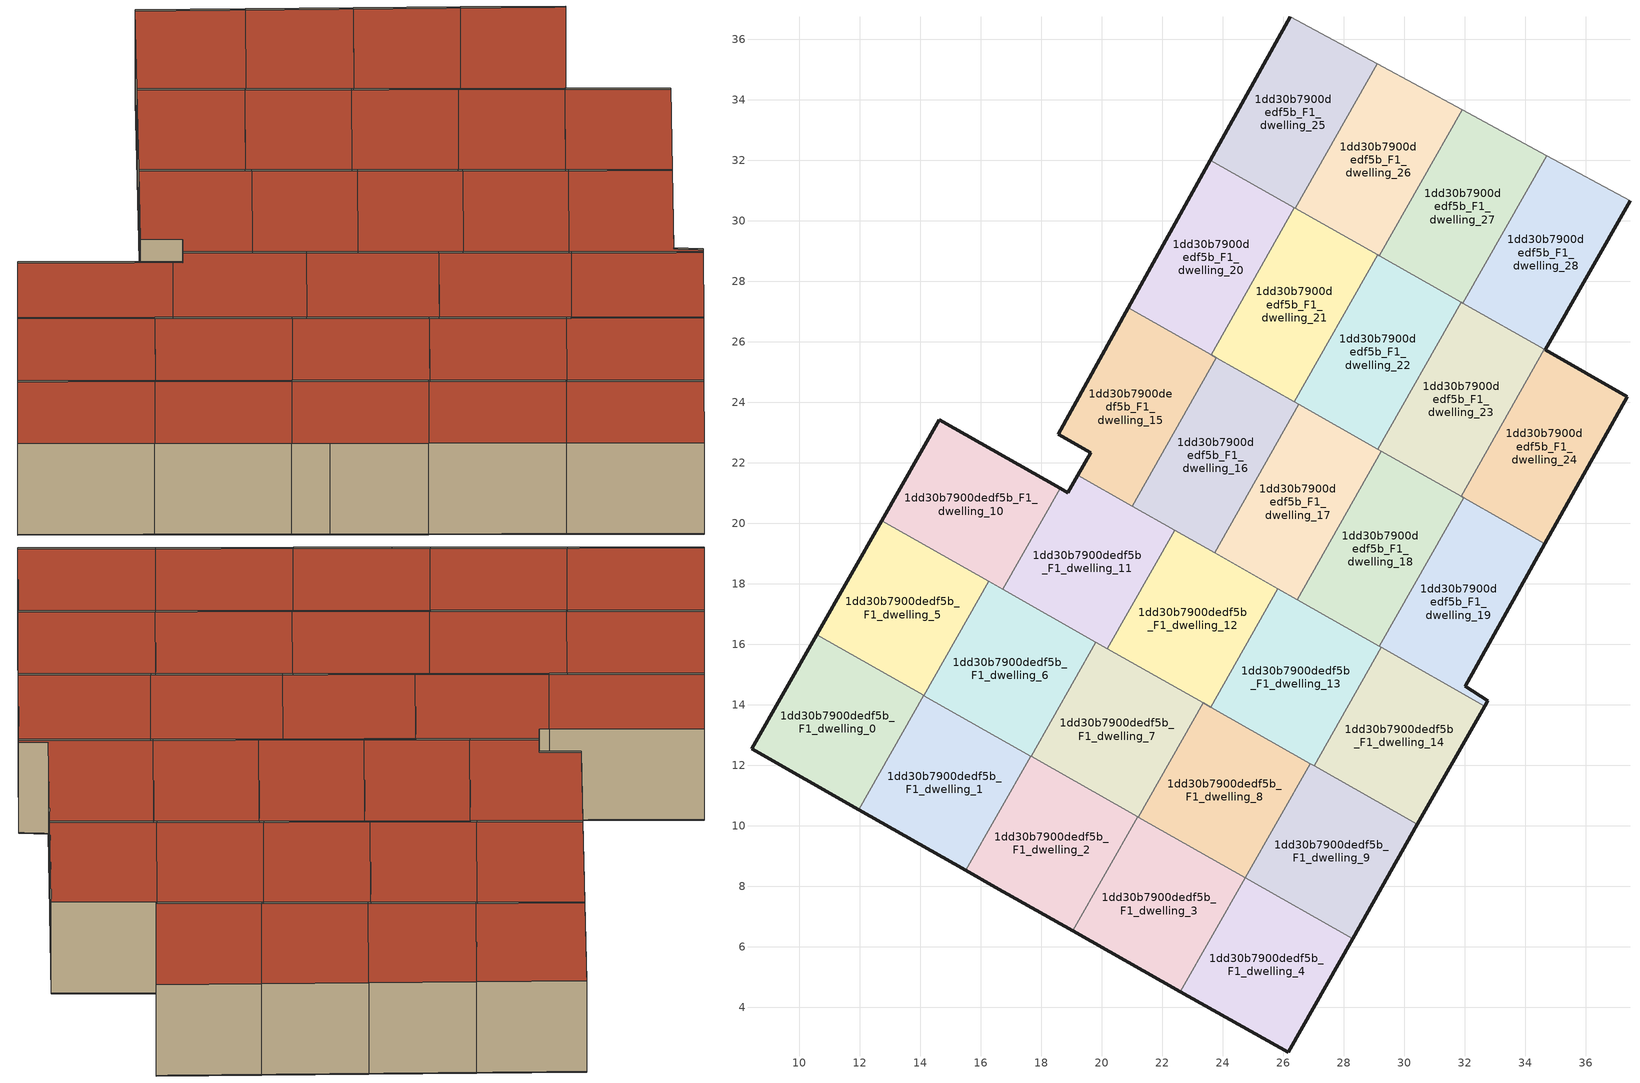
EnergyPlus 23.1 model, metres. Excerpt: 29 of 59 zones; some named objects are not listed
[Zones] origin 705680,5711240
1dd30b7900dedf5b_F1_dwelling_0
 floor to 1dd30b7900dedf5b_F0_dwelling_0 (EU_floor_Construction): 11.97,10.54 14.11,14.32 10.58,16.32 8.43,12.54 z3
 wall outside (EU_wall_Construction): 11.97,10.54 8.43,12.54 10.58,16.32 z3:6
 wall to 1dd30b7900dedf5b_F1_dwelling_1 (EU_wall_Construction): 14.11,14.32 11.97,10.54 z3:6
 wall to 1dd30b7900dedf5b_F1_dwelling_5 (EU_wall_Construction): 10.58,16.32 14.11,14.32 z3:6
 roof outside (EU_roof_Construction): 14.11,14.32 11.97,10.54 8.43,12.54 10.58,16.32 z6
1dd30b7900dedf5b_F1_dwelling_1
 floor to 1dd30b7900dedf5b_F0_dwelling_1 (EU_floor_Construction): 15.5,8.53 17.65,12.31 14.11,14.32 11.97,10.54 z3
 wall outside (EU_wall_Construction): 15.5,8.53 11.97,10.54 z3:6
 wall to 1dd30b7900dedf5b_F1_dwelling_2 (EU_wall_Construction): 17.65,12.31 15.5,8.53 z3:6
 wall to 1dd30b7900dedf5b_F1_dwelling_6 (EU_wall_Construction): 14.12,14.31 17.65,12.31 z3:6
 wall to 1dd30b7900dedf5b_F1_dwelling_5 (EU_wall_Construction): 14.11,14.32 14.12,14.31 z3:6
 roof outside (EU_roof_Construction): 17.65,12.31 15.5,8.53 11.97,10.54 14.11,14.32 z6
1dd30b7900dedf5b_F1_dwelling_10
 floor to 1dd30b7900dedf5b_F0_dwelling_10 (EU_floor_Construction): 16.73,17.82 18.63,21.17 14.63,23.43 12.73,20.1 z3
 wall outside (EU_wall_Construction): 12.73,20.1 14.63,23.43 18.63,21.17 z3:6
 wall to 1dd30b7900dedf5b_F1_dwelling_11 (EU_wall_Construction): 18.63,21.17 16.73,17.82 z3:6
 wall to 1dd30b7900dedf5b_F1_dwelling_5 (EU_wall_Construction): 16.27,18.09 12.73,20.1 z3:6
 wall to 1dd30b7900dedf5b_F1_dwelling_6 (EU_wall_Construction): 16.73,17.82 16.27,18.09 z3:6
 roof outside (EU_roof_Construction): 18.63,21.17 16.73,17.82 12.73,20.1 14.63,23.43 z6
1dd30b7900dedf5b_F1_dwelling_11
 floor to 1dd30b7900dedf5b_F0_dwelling_11 (EU_floor_Construction): 20.19,15.86 22.41,19.78 19.21,21.59 18.89,21.02 18.63,21.17 16.73,17.82 z3
 wall outside (EU_wall_Construction): 18.63,21.17 18.89,21.02 19.21,21.59 z3:6
 wall to 1dd30b7900dedf5b_F1_dwelling_12 (EU_wall_Construction): 22.41,19.78 20.19,15.86 z3:6
 wall to 1dd30b7900dedf5b_F1_dwelling_6 (EU_wall_Construction): 19.81,16.08 16.73,17.82 z3:6
 wall to 1dd30b7900dedf5b_F1_dwelling_15 (EU_wall_Construction): 19.21,21.59 21.01,20.57 z3:6
 wall to 1dd30b7900dedf5b_F1_dwelling_16 (EU_wall_Construction): 21.01,20.57 22.41,19.78 z3:6
 wall to 1dd30b7900dedf5b_F1_dwelling_7 (EU_wall_Construction): 20.19,15.86 19.81,16.08 z3:6
 roof outside (EU_roof_Construction): 22.41,19.78 20.19,15.86 16.73,17.82 18.63,21.17 18.89,21.02 19.21,21.59 z6
1dd30b7900dedf5b_F1_dwelling_12
 floor to 1dd30b7900dedf5b_F0_dwelling_12 (EU_floor_Construction): 23.6,13.92 25.83,17.84 22.41,19.78 20.19,15.86 z3
 wall to 1dd30b7900dedf5b_F1_dwelling_13 (EU_wall_Construction): 25.83,17.84 23.6,13.92 z3:6
 wall to 1dd30b7900dedf5b_F1_dwelling_17 (EU_wall_Construction): 23.73,19.03 25.83,17.84 z3:6
 wall to 1dd30b7900dedf5b_F1_dwelling_7 (EU_wall_Construction): 23.35,14.07 20.19,15.86 z3:6
 wall to 1dd30b7900dedf5b_F1_dwelling_8 (EU_wall_Construction): 23.6,13.93 23.35,14.07 z3:6
 wall to 1dd30b7900dedf5b_F1_dwelling_16 (EU_wall_Construction): 22.41,19.78 23.73,19.03 z3:6
 roof outside (EU_roof_Construction): 25.83,17.84 23.6,13.92 20.19,15.86 22.41,19.78 z6
1dd30b7900dedf5b_F1_dwelling_13
 floor to 1dd30b7900dedf5b_F0_dwelling_13 (EU_floor_Construction): 27.02,11.99 29.24,15.9 25.83,17.84 23.6,13.92 z3
 wall to 1dd30b7900dedf5b_F1_dwelling_14 (EU_wall_Construction): 29.24,15.9 27.02,11.99 z3:6
 wall to 1dd30b7900dedf5b_F1_dwelling_18 (EU_wall_Construction): 26.46,17.48 29.18,15.94 z3:6
 wall to 1dd30b7900dedf5b_F1_dwelling_8 (EU_wall_Construction): 26.9,12.06 23.6,13.92 z3:6
 wall to 1dd30b7900dedf5b_F1_dwelling_17 (EU_wall_Construction): 25.83,17.84 26.46,17.48 z3:6
 wall to 1dd30b7900dedf5b_F1_dwelling_19 (EU_wall_Construction): 29.18,15.94 29.24,15.9 z3:6
 wall to 1dd30b7900dedf5b_F1_dwelling_9 (EU_wall_Construction): 27.02,11.99 26.9,12.06 z3:6
 roof outside (EU_roof_Construction): 29.24,15.9 27.02,11.99 23.6,13.92 25.83,17.84 z6
1dd30b7900dedf5b_F1_dwelling_14
 floor to 1dd30b7900dedf5b_F0_dwelling_14 (EU_floor_Construction): 30.44,10.05 32.66,13.96 29.24,15.9 27.02,11.99 z3
 wall outside (EU_wall_Construction): 32.66,13.96 30.44,10.05 z3:6
 wall to 1dd30b7900dedf5b_F1_dwelling_19 (EU_wall_Construction): 29.24,15.9 32.66,13.96 z3:6
 wall to 1dd30b7900dedf5b_F1_dwelling_9 (EU_wall_Construction): 30.44,10.05 27.02,11.99 z3:6
 roof outside (EU_roof_Construction): 32.66,13.96 30.44,10.05 27.02,11.99 29.24,15.9 z6
1dd30b7900dedf5b_F1_dwelling_15
 floor to 1dd30b7900dedf5b_F0_dwelling_15 (EU_floor_Construction): 21.01,20.57 23.79,25.48 20.89,27.13 18.56,22.95 19.64,22.33 19.21,21.59 z3
 wall outside (EU_wall_Construction): 19.21,21.59 19.64,22.33 18.56,22.95 20.89,27.13 z3:6
 wall to 1dd30b7900dedf5b_F1_dwelling_16 (EU_wall_Construction): 23.79,25.48 21.01,20.57 z3:6
 wall to 1dd30b7900dedf5b_F1_dwelling_20 (EU_wall_Construction): 20.89,27.13 23.62,25.58 z3:6
 wall to 1dd30b7900dedf5b_F1_dwelling_21 (EU_wall_Construction): 23.62,25.58 23.79,25.48 z3:6
 roof outside (EU_roof_Construction): 23.79,25.48 21.01,20.57 19.21,21.59 19.64,22.33 18.56,22.95 20.89,27.13 z6
1dd30b7900dedf5b_F1_dwelling_16
 floor to 1dd30b7900dedf5b_F0_dwelling_16 (EU_floor_Construction): 23.73,19.03 26.52,23.94 23.79,25.48 21.01,20.57 z3
 wall to 1dd30b7900dedf5b_F1_dwelling_17 (EU_wall_Construction): 26.52,23.94 23.73,19.03 z3:6
 wall to 1dd30b7900dedf5b_F1_dwelling_21 (EU_wall_Construction): 23.79,25.48 26.37,24.02 z3:6
 wall to 1dd30b7900dedf5b_F1_dwelling_22 (EU_wall_Construction): 26.37,24.02 26.52,23.94 z3:6
 roof outside (EU_roof_Construction): 26.52,23.94 23.73,19.03 21.01,20.57 23.79,25.48 z6
1dd30b7900dedf5b_F1_dwelling_17
 floor to 1dd30b7900dedf5b_F0_dwelling_17 (EU_floor_Construction): 26.46,17.48 29.24,22.39 26.52,23.94 23.73,19.03 z3
 wall to 1dd30b7900dedf5b_F1_dwelling_18 (EU_wall_Construction): 29.24,22.39 26.46,17.48 z3:6
 wall to 1dd30b7900dedf5b_F1_dwelling_22 (EU_wall_Construction): 26.52,23.94 29.13,22.46 z3:6
 wall to 1dd30b7900dedf5b_F1_dwelling_23 (EU_wall_Construction): 29.13,22.46 29.24,22.39 z3:6
 roof outside (EU_roof_Construction): 29.24,22.39 26.46,17.48 23.73,19.03 26.52,23.94 z6
1dd30b7900dedf5b_F1_dwelling_18
 floor to 1dd30b7900dedf5b_F0_dwelling_18 (EU_floor_Construction): 29.18,15.93 31.97,20.84 29.24,22.39 26.46,17.48 z3
 wall to 1dd30b7900dedf5b_F1_dwelling_19 (EU_wall_Construction): 31.97,20.84 29.18,15.93 z3:6
 wall to 1dd30b7900dedf5b_F1_dwelling_23 (EU_wall_Construction): 29.24,22.39 31.88,20.89 z3:6
 wall to 1dd30b7900dedf5b_F1_dwelling_24 (EU_wall_Construction): 31.88,20.89 31.97,20.85 z3:6
 roof outside (EU_roof_Construction): 31.97,20.84 29.18,15.93 26.46,17.48 29.24,22.39 z6
1dd30b7900dedf5b_F1_dwelling_19
 floor to 1dd30b7900dedf5b_F0_dwelling_19 (EU_floor_Construction): 32.76,14.13 32.01,14.62 34.65,19.32 31.97,20.84 29.18,15.93 32.66,13.96 z3
 wall outside (EU_wall_Construction): 34.65,19.32 32.01,14.62 32.76,14.13 32.66,13.96 z3:6
 wall to 1dd30b7900dedf5b_F1_dwelling_24 (EU_wall_Construction): 31.97,20.84 34.65,19.32 z3:6
 roof outside (EU_roof_Construction): 34.65,19.32 32.01,14.62 32.76,14.13 32.66,13.96 29.18,15.93 31.97,20.84 z6
1dd30b7900dedf5b_F1_dwelling_2
 floor to 1dd30b7900dedf5b_F0_dwelling_2 (EU_floor_Construction): 19.05,6.53 21.19,10.3 17.65,12.31 15.5,8.53 16.49,7.97 z3
 wall outside (EU_wall_Construction): 19.05,6.53 16.49,7.97 15.5,8.53 z3:6
 wall to 1dd30b7900dedf5b_F1_dwelling_3 (EU_wall_Construction): 21.19,10.3 19.05,6.53 z3:6
 wall to 1dd30b7900dedf5b_F1_dwelling_7 (EU_wall_Construction): 17.67,12.3 21.19,10.3 z3:6
 wall to 1dd30b7900dedf5b_F1_dwelling_6 (EU_wall_Construction): 17.65,12.31 17.67,12.3 z3:6
 roof outside (EU_roof_Construction): 21.19,10.3 19.05,6.53 16.49,7.97 15.5,8.53 17.65,12.31 z6
1dd30b7900dedf5b_F1_dwelling_20
 floor to 1dd30b7900dedf5b_F0_dwelling_20 (EU_floor_Construction): 23.62,25.58 26.37,30.44 23.6,32.01 20.89,27.13 z3
 wall outside (EU_wall_Construction): 20.89,27.13 23.6,32.01 z3:6
 wall to 1dd30b7900dedf5b_F1_dwelling_21 (EU_wall_Construction): 26.37,30.44 23.62,25.58 z3:6
 wall to 1dd30b7900dedf5b_F1_dwelling_25 (EU_wall_Construction): 23.6,32.01 26.37,30.44 z3:6
 roof outside (EU_roof_Construction): 26.37,30.44 23.62,25.58 20.89,27.13 23.6,32.01 z6
1dd30b7900dedf5b_F1_dwelling_21
 floor to 1dd30b7900dedf5b_F0_dwelling_21 (EU_floor_Construction): 26.37,24.02 29.13,28.88 26.37,30.44 23.62,25.58 z3
 wall to 1dd30b7900dedf5b_F1_dwelling_22 (EU_wall_Construction): 29.13,28.88 26.37,24.02 z3:6
 wall to 1dd30b7900dedf5b_F1_dwelling_26 (EU_wall_Construction): 26.4,30.43 29.13,28.88 z3:6
 wall to 1dd30b7900dedf5b_F1_dwelling_25 (EU_wall_Construction): 26.37,30.44 26.4,30.43 z3:6
 roof outside (EU_roof_Construction): 29.13,28.88 26.37,24.02 23.62,25.58 26.37,30.44 z6
1dd30b7900dedf5b_F1_dwelling_22
 floor to 1dd30b7900dedf5b_F0_dwelling_22 (EU_floor_Construction): 29.13,22.46 31.88,27.31 29.13,28.88 26.37,24.02 z3
 wall to 1dd30b7900dedf5b_F1_dwelling_23 (EU_wall_Construction): 31.88,27.31 29.13,22.46 z3:6
 wall to 1dd30b7900dedf5b_F1_dwelling_27 (EU_wall_Construction): 29.18,28.84 31.88,27.31 z3:6
 wall to 1dd30b7900dedf5b_F1_dwelling_26 (EU_wall_Construction): 29.13,28.88 29.19,28.84 z3:6
 roof outside (EU_roof_Construction): 31.88,27.31 29.13,22.46 26.37,24.02 29.13,28.88 z6
1dd30b7900dedf5b_F1_dwelling_23
 floor to 1dd30b7900dedf5b_F0_dwelling_23 (EU_floor_Construction): 31.88,20.89 34.64,25.75 31.88,27.31 29.13,22.46 z3
 wall to 1dd30b7900dedf5b_F1_dwelling_24 (EU_wall_Construction): 34.64,25.75 31.88,20.89 z3:6
 wall to 1dd30b7900dedf5b_F1_dwelling_28 (EU_wall_Construction): 31.94,27.28 34.64,25.75 z3:6
 wall to 1dd30b7900dedf5b_F1_dwelling_27 (EU_wall_Construction): 31.88,27.31 31.94,27.28 z3:6
 roof outside (EU_roof_Construction): 34.64,25.75 31.88,20.89 29.13,22.46 31.88,27.31 z6
1dd30b7900dedf5b_F1_dwelling_24
 floor to 1dd30b7900dedf5b_F0_dwelling_24 (EU_floor_Construction): 34.65,19.32 37.38,24.2 34.64,25.75 31.88,20.89 z3
 wall outside (EU_wall_Construction): 34.67,25.73 37.38,24.2 34.65,19.32 z3:6
 wall to 1dd30b7900dedf5b_F1_dwelling_28 (EU_wall_Construction): 34.64,25.75 34.67,25.73 z3:6
 roof outside (EU_roof_Construction): 37.38,24.2 34.65,19.32 31.88,20.89 34.64,25.75 z6
1dd30b7900dedf5b_F1_dwelling_25
 floor to 1dd30b7900dedf5b_F0_dwelling_25 (EU_floor_Construction): 26.4,30.43 29.1,35.2 26.23,36.75 23.6,32.01 z3
 wall outside (EU_wall_Construction): 23.6,32.01 26.23,36.75 z3:6
 wall adiabatic (EU_wall_Construction): 26.23,36.75 29.1,35.2 z3:6
 wall to 1dd30b7900dedf5b_F1_dwelling_26 (EU_wall_Construction): 29.1,35.2 26.4,30.43 z3:6
 roof outside (EU_roof_Construction): 29.1,35.2 26.4,30.43 23.6,32.01 26.23,36.75 z6
1dd30b7900dedf5b_F1_dwelling_26
 floor to 1dd30b7900dedf5b_F0_dwelling_26 (EU_floor_Construction): 29.19,28.84 31.92,33.67 29.1,35.2 26.4,30.43 z3
 wall adiabatic (EU_wall_Construction): 29.1,35.2 31.92,33.67 z3:6
 wall to 1dd30b7900dedf5b_F1_dwelling_27 (EU_wall_Construction): 31.92,33.67 29.19,28.84 z3:6
 roof outside (EU_roof_Construction): 31.92,33.67 29.19,28.84 26.4,30.43 29.1,35.2 z6
1dd30b7900dedf5b_F1_dwelling_27
 floor to 1dd30b7900dedf5b_F0_dwelling_27 (EU_floor_Construction): 31.94,27.28 34.71,32.16 31.92,33.67 29.19,28.84 z3
 wall adiabatic (EU_wall_Construction): 31.92,33.67 34.71,32.16 z3:6
 wall to 1dd30b7900dedf5b_F1_dwelling_28 (EU_wall_Construction): 34.71,32.16 31.94,27.28 z3:6
 roof outside (EU_roof_Construction): 34.71,32.16 31.94,27.28 29.19,28.84 31.92,33.67 z6
1dd30b7900dedf5b_F1_dwelling_28
 floor to 1dd30b7900dedf5b_F0_dwelling_28 (EU_floor_Construction): 34.67,25.74 37.47,30.67 34.71,32.16 31.94,27.28 z3
 wall outside (EU_wall_Construction): 37.47,30.67 34.67,25.74 z3:6
 wall adiabatic (EU_wall_Construction): 34.71,32.16 37.47,30.67 z3:6
 roof outside (EU_roof_Construction): 37.47,30.67 34.67,25.74 31.94,27.28 34.71,32.16 z6
1dd30b7900dedf5b_F1_dwelling_3
 floor to 1dd30b7900dedf5b_F0_dwelling_3 (EU_floor_Construction): 22.6,4.53 24.74,8.29 21.19,10.3 19.05,6.53 z3
 wall outside (EU_wall_Construction): 22.6,4.53 19.05,6.53 z3:6
 wall to 1dd30b7900dedf5b_F1_dwelling_4 (EU_wall_Construction): 24.74,8.29 22.6,4.53 z3:6
 wall to 1dd30b7900dedf5b_F1_dwelling_8 (EU_wall_Construction): 21.21,10.29 24.74,8.29 z3:6
 wall to 1dd30b7900dedf5b_F1_dwelling_7 (EU_wall_Construction): 21.19,10.3 21.21,10.29 z3:6
 roof outside (EU_roof_Construction): 24.74,8.29 22.6,4.53 19.05,6.53 21.19,10.3 z6
1dd30b7900dedf5b_F1_dwelling_4
 floor to 1dd30b7900dedf5b_F0_dwelling_4 (EU_floor_Construction): 26.17,2.52 28.3,6.27 24.74,8.29 22.6,4.53 z3
 wall outside (EU_wall_Construction): 28.3,6.27 26.17,2.52 22.6,4.53 z3:6
 wall to 1dd30b7900dedf5b_F1_dwelling_9 (EU_wall_Construction): 24.75,8.28 28.3,6.27 z3:6
 wall to 1dd30b7900dedf5b_F1_dwelling_8 (EU_wall_Construction): 24.74,8.29 24.75,8.28 z3:6
 roof outside (EU_roof_Construction): 28.3,6.27 26.17,2.52 22.6,4.53 24.74,8.29 z6
1dd30b7900dedf5b_F1_dwelling_5
 floor to 1dd30b7900dedf5b_F0_dwelling_5 (EU_floor_Construction): 14.12,14.31 16.27,18.09 12.73,20.1 10.58,16.32 z3
 wall outside (EU_wall_Construction): 10.58,16.32 12.73,20.1 z3:6
 wall to 1dd30b7900dedf5b_F1_dwelling_6 (EU_wall_Construction): 16.27,18.09 14.12,14.31 z3:6
 roof outside (EU_roof_Construction): 16.27,18.09 14.12,14.31 10.58,16.32 12.73,20.1 z6
1dd30b7900dedf5b_F1_dwelling_6
 floor to 1dd30b7900dedf5b_F0_dwelling_6 (EU_floor_Construction): 17.67,12.3 19.81,16.08 16.27,18.09 14.12,14.31 z3
 wall to 1dd30b7900dedf5b_F1_dwelling_7 (EU_wall_Construction): 19.81,16.08 17.67,12.3 z3:6
 roof outside (EU_roof_Construction): 19.81,16.08 17.67,12.3 14.12,14.31 16.27,18.09 z6
1dd30b7900dedf5b_F1_dwelling_7
 floor to 1dd30b7900dedf5b_F0_dwelling_7 (EU_floor_Construction): 21.21,10.29 23.35,14.07 19.81,16.08 17.67,12.3 z3
 wall to 1dd30b7900dedf5b_F1_dwelling_8 (EU_wall_Construction): 23.35,14.07 21.21,10.29 z3:6
 roof outside (EU_roof_Construction): 23.35,14.07 21.21,10.29 17.67,12.3 19.81,16.08 z6
1dd30b7900dedf5b_F1_dwelling_8
 floor to 1dd30b7900dedf5b_F0_dwelling_8 (EU_floor_Construction): 24.75,8.28 26.9,12.06 23.35,14.07 21.21,10.29 z3
 wall to 1dd30b7900dedf5b_F1_dwelling_9 (EU_wall_Construction): 26.9,12.06 24.75,8.28 z3:6
 roof outside (EU_roof_Construction): 26.9,12.06 24.75,8.28 21.21,10.29 23.35,14.07 z6
1dd30b7900dedf5b_F1_dwelling_9
 floor to 1dd30b7900dedf5b_F0_dwelling_9 (EU_floor_Construction): 28.3,6.27 30.44,10.05 26.9,12.06 24.75,8.28 z3
 wall outside (EU_wall_Construction): 30.44,10.05 28.3,6.27 z3:6
 roof outside (EU_roof_Construction): 30.44,10.05 28.3,6.27 24.75,8.28 26.9,12.06 z6
[Building]
EU S2 Campaign: North Axis=0; Terrain=City; Solar Distribution=FullExterior
[Site:Location]
London: Latitude=51.5; Longitude=-0.5; Time Zone=0; Elevation=25
[SizingPeriod:WeatherFileDays]
AnnualSizingPeriod: Begin Month=1; Begin Day of Month=1; End Month=12; End Day of Month=31; Day of Week for Start Day=Monday; Use Weather File Daylight Saving Period=No; Use Weather File Rain and Snow Indicators=No
[MATERIAL]
EU_InternalMass_Material: Roughness=MediumRough; Thickness=0.1; Conductivity=1; Density=1800; Specific Heat=900; Thermal Absorptance=0.9; Solar Absorptance=0.7; Visible Absorptance=0.7
[MATERIAL:NOMASS] Roughness=MediumRough; Thermal Absorptance=0.9; Solar Absorptance=0.7; Visible Absorptance=0.7
Name | Thermal Resistance
EU_wall_NoMass | 3.05077
EU_roof_NoMass; EU_floor_NoMass | 3.35585
[CONSTRUCTION]
EU_wall_Construction: EU_wall_NoMass
EU_roof_Construction: EU_roof_NoMass
EU_floor_Construction: EU_floor_NoMass
EU_InternalMass_Construction: EU_InternalMass_Material
[ZONE] Type=1; Multiplier=1; Ceiling Height=autocalculate; Floor Area=autocalculate; Part of Total Floor Area=Yes
Name | Volume
1dd30b7900dedf5b_F1_dwelling_0 | 53.0442
1dd30b7900dedf5b_F1_dwelling_1; 1dd30b7900dedf5b_F1_dwelling_18 | 53.0486
1dd30b7900dedf5b_F1_dwelling_10 | 53.0361
1dd30b7900dedf5b_F1_dwelling_11 | 53.0383
1dd30b7900dedf5b_F1_dwelling_12; 1dd30b7900dedf5b_F1_dwelling_13 | 53.0464
1dd30b7900dedf5b_F1_dwelling_14 | 53.0435
1dd30b7900dedf5b_F1_dwelling_15; 1dd30b7900dedf5b_F1_dwelling_3 | 53.042
1dd30b7900dedf5b_F1_dwelling_16; 1dd30b7900dedf5b_F1_dwelling_4 | 53.0479
1dd30b7900dedf5b_F1_dwelling_17; 1dd30b7900dedf5b_F1_dwelling_20; 1dd30b7900dedf5b_F1_dwelling_22 | 53.0471
1dd30b7900dedf5b_F1_dwelling_19 | 53.0559
1dd30b7900dedf5b_F1_dwelling_2 | 53.0508
1dd30b7900dedf5b_F1_dwelling_21 | 53.0618
1dd30b7900dedf5b_F1_dwelling_23; 1dd30b7900dedf5b_F1_dwelling_28 | 53.061
1dd30b7900dedf5b_F1_dwelling_24 | 53.0574
1dd30b7900dedf5b_F1_dwelling_25 | 53.0339
1dd30b7900dedf5b_F1_dwelling_26; 1dd30b7900dedf5b_F1_dwelling_5 | 53.0581
1dd30b7900dedf5b_F1_dwelling_27 | 53.0369
1dd30b7900dedf5b_F1_dwelling_6 | 53.0625
1dd30b7900dedf5b_F1_dwelling_7 | 53.0515
1dd30b7900dedf5b_F1_dwelling_8 | 53.0537
1dd30b7900dedf5b_F1_dwelling_9 | 53.0654
[INTERNALMASS] Construction=EU_InternalMass_Construction
Name | Zone or ZoneList | Surface Area
1dd30b7900dedf5b_F1_dwelling_0_EU_InternalMass | 1dd30b7900dedf5b_F1_dwelling_0 | 18.9483
1dd30b7900dedf5b_F1_dwelling_1_EU_InternalMass | 1dd30b7900dedf5b_F1_dwelling_1 | 18.9458
1dd30b7900dedf5b_F1_dwelling_2_EU_InternalMass | 1dd30b7900dedf5b_F1_dwelling_2 | 18.9473
1dd30b7900dedf5b_F1_dwelling_3_EU_InternalMass | 1dd30b7900dedf5b_F1_dwelling_3 | 18.9471
1dd30b7900dedf5b_F1_dwelling_4_EU_InternalMass | 1dd30b7900dedf5b_F1_dwelling_4 | 18.9456
1dd30b7900dedf5b_F1_dwelling_5_EU_InternalMass | 1dd30b7900dedf5b_F1_dwelling_5 | 18.9447
1dd30b7900dedf5b_F1_dwelling_6_EU_InternalMass | 1dd30b7900dedf5b_F1_dwelling_6 | 18.9492
1dd30b7900dedf5b_F1_dwelling_7_EU_InternalMass | 1dd30b7900dedf5b_F1_dwelling_7 | 18.9474
1dd30b7900dedf5b_F1_dwelling_8_EU_InternalMass | 1dd30b7900dedf5b_F1_dwelling_8 | 18.9466
1dd30b7900dedf5b_F1_dwelling_9_EU_InternalMass | 1dd30b7900dedf5b_F1_dwelling_9 | 18.9428
1dd30b7900dedf5b_F1_dwelling_10_EU_InternalMass | 1dd30b7900dedf5b_F1_dwelling_10 | 18.9488
1dd30b7900dedf5b_F1_dwelling_11_EU_InternalMass | 1dd30b7900dedf5b_F1_dwelling_11 | 18.9436
1dd30b7900dedf5b_F1_dwelling_12_EU_InternalMass | 1dd30b7900dedf5b_F1_dwelling_12 | 18.9427
1dd30b7900dedf5b_F1_dwelling_13_EU_InternalMass | 1dd30b7900dedf5b_F1_dwelling_13 | 18.9464
1dd30b7900dedf5b_F1_dwelling_14_EU_InternalMass | 1dd30b7900dedf5b_F1_dwelling_14 | 18.9452
1dd30b7900dedf5b_F1_dwelling_15_EU_InternalMass | 1dd30b7900dedf5b_F1_dwelling_15 | 18.9511
1dd30b7900dedf5b_F1_dwelling_16_EU_InternalMass | 1dd30b7900dedf5b_F1_dwelling_16 | 18.9443
1dd30b7900dedf5b_F1_dwelling_17_EU_InternalMass | 1dd30b7900dedf5b_F1_dwelling_17 | 18.9413
1dd30b7900dedf5b_F1_dwelling_18_EU_InternalMass | 1dd30b7900dedf5b_F1_dwelling_18 | 18.949
1dd30b7900dedf5b_F1_dwelling_19_EU_InternalMass | 1dd30b7900dedf5b_F1_dwelling_19 | 18.9452
1dd30b7900dedf5b_F1_dwelling_20_EU_InternalMass | 1dd30b7900dedf5b_F1_dwelling_20 | 18.9458
1dd30b7900dedf5b_F1_dwelling_21_EU_InternalMass | 1dd30b7900dedf5b_F1_dwelling_21 | 16.5785
1dd30b7900dedf5b_F1_dwelling_22_EU_InternalMass | 1dd30b7900dedf5b_F1_dwelling_22 | 16.5804
1dd30b7900dedf5b_F1_dwelling_23_EU_InternalMass | 1dd30b7900dedf5b_F1_dwelling_23 | 16.5806
1dd30b7900dedf5b_F1_dwelling_24_EU_InternalMass | 1dd30b7900dedf5b_F1_dwelling_24 | 16.5777
1dd30b7900dedf5b_F1_dwelling_25_EU_InternalMass | 1dd30b7900dedf5b_F1_dwelling_25 | 16.5793
1dd30b7900dedf5b_F1_dwelling_26_EU_InternalMass | 1dd30b7900dedf5b_F1_dwelling_26 | 16.5811
1dd30b7900dedf5b_F1_dwelling_27_EU_InternalMass | 1dd30b7900dedf5b_F1_dwelling_27 | 16.5811
1dd30b7900dedf5b_F1_dwelling_28_EU_InternalMass | 1dd30b7900dedf5b_F1_dwelling_28 | 16.5799
[OTHEREQUIPMENT] Fuel Type=Electricity; Design Level Calculation Method=Watts/Area; Power per Zone Floor Area=1; Fraction Latent=0; Fraction Radiant=0; Fraction Lost=0; Carbon Dioxide Generation Rate=0; EndUse Subcategory=EU_Step8_InternalGains
Name | Zone or ZoneList or Space or SpaceList | Schedule
EU_Step8_InternalGain_1dd30b7900dedf5b_F1_dwelling_0_f000 | 1dd30b7900dedf5b_F1_dwelling_0 | EU_Step8_GainSchedule_1dd30b7900dedf5b_F1_dwelling_0_f000
EU_Step8_InternalGain_1dd30b7900dedf5b_F1_dwelling_1_f000 | 1dd30b7900dedf5b_F1_dwelling_1 | EU_Step8_GainSchedule_1dd30b7900dedf5b_F1_dwelling_1_f000
EU_Step8_InternalGain_1dd30b7900dedf5b_F1_dwelling_2_f000 | 1dd30b7900dedf5b_F1_dwelling_2 | EU_Step8_GainSchedule_1dd30b7900dedf5b_F1_dwelling_2_f000
EU_Step8_InternalGain_1dd30b7900dedf5b_F1_dwelling_3_f000 | 1dd30b7900dedf5b_F1_dwelling_3 | EU_Step8_GainSchedule_1dd30b7900dedf5b_F1_dwelling_3_f000
EU_Step8_InternalGain_1dd30b7900dedf5b_F1_dwelling_4_f000 | 1dd30b7900dedf5b_F1_dwelling_4 | EU_Step8_GainSchedule_1dd30b7900dedf5b_F1_dwelling_4_f000
EU_Step8_InternalGain_1dd30b7900dedf5b_F1_dwelling_5_f000 | 1dd30b7900dedf5b_F1_dwelling_5 | EU_Step8_GainSchedule_1dd30b7900dedf5b_F1_dwelling_5_f000
EU_Step8_InternalGain_1dd30b7900dedf5b_F1_dwelling_6_f000 | 1dd30b7900dedf5b_F1_dwelling_6 | EU_Step8_GainSchedule_1dd30b7900dedf5b_F1_dwelling_6_f000
EU_Step8_InternalGain_1dd30b7900dedf5b_F1_dwelling_7_f000 | 1dd30b7900dedf5b_F1_dwelling_7 | EU_Step8_GainSchedule_1dd30b7900dedf5b_F1_dwelling_7_f000
EU_Step8_InternalGain_1dd30b7900dedf5b_F1_dwelling_8_f000 | 1dd30b7900dedf5b_F1_dwelling_8 | EU_Step8_GainSchedule_1dd30b7900dedf5b_F1_dwelling_8_f000
EU_Step8_InternalGain_1dd30b7900dedf5b_F1_dwelling_9_f000 | 1dd30b7900dedf5b_F1_dwelling_9 | EU_Step8_GainSchedule_1dd30b7900dedf5b_F1_dwelling_9_f000
EU_Step8_InternalGain_1dd30b7900dedf5b_F1_dwelling_10_f000 | 1dd30b7900dedf5b_F1_dwelling_10 | EU_Step8_GainSchedule_1dd30b7900dedf5b_F1_dwelling_10_f000
EU_Step8_InternalGain_1dd30b7900dedf5b_F1_dwelling_11_f000 | 1dd30b7900dedf5b_F1_dwelling_11 | EU_Step8_GainSchedule_1dd30b7900dedf5b_F1_dwelling_11_f000
EU_Step8_InternalGain_1dd30b7900dedf5b_F1_dwelling_12_f000 | 1dd30b7900dedf5b_F1_dwelling_12 | EU_Step8_GainSchedule_1dd30b7900dedf5b_F1_dwelling_12_f000
EU_Step8_InternalGain_1dd30b7900dedf5b_F1_dwelling_13_f000 | 1dd30b7900dedf5b_F1_dwelling_13 | EU_Step8_GainSchedule_1dd30b7900dedf5b_F1_dwelling_13_f000
EU_Step8_InternalGain_1dd30b7900dedf5b_F1_dwelling_14_f000 | 1dd30b7900dedf5b_F1_dwelling_14 | EU_Step8_GainSchedule_1dd30b7900dedf5b_F1_dwelling_14_f000
EU_Step8_InternalGain_1dd30b7900dedf5b_F1_dwelling_15_f000 | 1dd30b7900dedf5b_F1_dwelling_15 | EU_Step8_GainSchedule_1dd30b7900dedf5b_F1_dwelling_15_f000
EU_Step8_InternalGain_1dd30b7900dedf5b_F1_dwelling_16_f000 | 1dd30b7900dedf5b_F1_dwelling_16 | EU_Step8_GainSchedule_1dd30b7900dedf5b_F1_dwelling_16_f000
EU_Step8_InternalGain_1dd30b7900dedf5b_F1_dwelling_17_f000 | 1dd30b7900dedf5b_F1_dwelling_17 | EU_Step8_GainSchedule_1dd30b7900dedf5b_F1_dwelling_17_f000
EU_Step8_InternalGain_1dd30b7900dedf5b_F1_dwelling_18_f000 | 1dd30b7900dedf5b_F1_dwelling_18 | EU_Step8_GainSchedule_1dd30b7900dedf5b_F1_dwelling_18_f000
EU_Step8_InternalGain_1dd30b7900dedf5b_F1_dwelling_19_f000 | 1dd30b7900dedf5b_F1_dwelling_19 | EU_Step8_GainSchedule_1dd30b7900dedf5b_F1_dwelling_19_f000
EU_Step8_InternalGain_1dd30b7900dedf5b_F1_dwelling_20_f000 | 1dd30b7900dedf5b_F1_dwelling_20 | EU_Step8_GainSchedule_1dd30b7900dedf5b_F1_dwelling_20_f000
EU_Step8_InternalGain_1dd30b7900dedf5b_F1_dwelling_21_f000 | 1dd30b7900dedf5b_F1_dwelling_21 | EU_Step8_GainSchedule_1dd30b7900dedf5b_F1_dwelling_21_f000
EU_Step8_InternalGain_1dd30b7900dedf5b_F1_dwelling_22_f000 | 1dd30b7900dedf5b_F1_dwelling_22 | EU_Step8_GainSchedule_1dd30b7900dedf5b_F1_dwelling_22_f000
EU_Step8_InternalGain_1dd30b7900dedf5b_F1_dwelling_23_f000 | 1dd30b7900dedf5b_F1_dwelling_23 | EU_Step8_GainSchedule_1dd30b7900dedf5b_F1_dwelling_23_f000
EU_Step8_InternalGain_1dd30b7900dedf5b_F1_dwelling_24_f000 | 1dd30b7900dedf5b_F1_dwelling_24 | EU_Step8_GainSchedule_1dd30b7900dedf5b_F1_dwelling_24_f000
EU_Step8_InternalGain_1dd30b7900dedf5b_F1_dwelling_25_f000 | 1dd30b7900dedf5b_F1_dwelling_25 | EU_Step8_GainSchedule_1dd30b7900dedf5b_F1_dwelling_25_f000
EU_Step8_InternalGain_1dd30b7900dedf5b_F1_dwelling_26_f000 | 1dd30b7900dedf5b_F1_dwelling_26 | EU_Step8_GainSchedule_1dd30b7900dedf5b_F1_dwelling_26_f000
EU_Step8_InternalGain_1dd30b7900dedf5b_F1_dwelling_27_f000 | 1dd30b7900dedf5b_F1_dwelling_27 | EU_Step8_GainSchedule_1dd30b7900dedf5b_F1_dwelling_27_f000
EU_Step8_InternalGain_1dd30b7900dedf5b_F1_dwelling_28_f000 | 1dd30b7900dedf5b_F1_dwelling_28 | EU_Step8_GainSchedule_1dd30b7900dedf5b_F1_dwelling_28_f000
[ZONEVENTILATION:DESIGNFLOWRATE] Schedule=EU_AlwaysOn; Design Flow Rate Calculation Method=AirChanges/Hour; Air Changes per Hour=0.496645; Ventilation Type=Natural; Fan Pressure Rise=0; Fan Total Efficiency=1; Constant Term Coefficient=1; Temperature Term Coefficient=0; Velocity Term Coefficient=0; Velocity Squared Term Coefficient=0; Minimum Indoor Temperature=-100; Maximum Indoor Temperature=100; Delta Temperature=-100; Minimum Outdoor Temperature=-100; Maximum Outdoor Temperature=100; Maximum Wind Speed=40
Name | Zone or ZoneList or Space or SpaceList
EU_ConstantAir_1dd30b7900dedf5b_F1_dwelling_0 | 1dd30b7900dedf5b_F1_dwelling_0
EU_ConstantAir_1dd30b7900dedf5b_F1_dwelling_1 | 1dd30b7900dedf5b_F1_dwelling_1
EU_ConstantAir_1dd30b7900dedf5b_F1_dwelling_2 | 1dd30b7900dedf5b_F1_dwelling_2
EU_ConstantAir_1dd30b7900dedf5b_F1_dwelling_3 | 1dd30b7900dedf5b_F1_dwelling_3
EU_ConstantAir_1dd30b7900dedf5b_F1_dwelling_4 | 1dd30b7900dedf5b_F1_dwelling_4
EU_ConstantAir_1dd30b7900dedf5b_F1_dwelling_5 | 1dd30b7900dedf5b_F1_dwelling_5
EU_ConstantAir_1dd30b7900dedf5b_F1_dwelling_6 | 1dd30b7900dedf5b_F1_dwelling_6
EU_ConstantAir_1dd30b7900dedf5b_F1_dwelling_7 | 1dd30b7900dedf5b_F1_dwelling_7
EU_ConstantAir_1dd30b7900dedf5b_F1_dwelling_8 | 1dd30b7900dedf5b_F1_dwelling_8
EU_ConstantAir_1dd30b7900dedf5b_F1_dwelling_9 | 1dd30b7900dedf5b_F1_dwelling_9
EU_ConstantAir_1dd30b7900dedf5b_F1_dwelling_10 | 1dd30b7900dedf5b_F1_dwelling_10
EU_ConstantAir_1dd30b7900dedf5b_F1_dwelling_11 | 1dd30b7900dedf5b_F1_dwelling_11
EU_ConstantAir_1dd30b7900dedf5b_F1_dwelling_12 | 1dd30b7900dedf5b_F1_dwelling_12
EU_ConstantAir_1dd30b7900dedf5b_F1_dwelling_13 | 1dd30b7900dedf5b_F1_dwelling_13
EU_ConstantAir_1dd30b7900dedf5b_F1_dwelling_14 | 1dd30b7900dedf5b_F1_dwelling_14
EU_ConstantAir_1dd30b7900dedf5b_F1_dwelling_15 | 1dd30b7900dedf5b_F1_dwelling_15
EU_ConstantAir_1dd30b7900dedf5b_F1_dwelling_16 | 1dd30b7900dedf5b_F1_dwelling_16
EU_ConstantAir_1dd30b7900dedf5b_F1_dwelling_17 | 1dd30b7900dedf5b_F1_dwelling_17
EU_ConstantAir_1dd30b7900dedf5b_F1_dwelling_18 | 1dd30b7900dedf5b_F1_dwelling_18
EU_ConstantAir_1dd30b7900dedf5b_F1_dwelling_19 | 1dd30b7900dedf5b_F1_dwelling_19
EU_ConstantAir_1dd30b7900dedf5b_F1_dwelling_20 | 1dd30b7900dedf5b_F1_dwelling_20
EU_ConstantAir_1dd30b7900dedf5b_F1_dwelling_21 | 1dd30b7900dedf5b_F1_dwelling_21
EU_ConstantAir_1dd30b7900dedf5b_F1_dwelling_22 | 1dd30b7900dedf5b_F1_dwelling_22
EU_ConstantAir_1dd30b7900dedf5b_F1_dwelling_23 | 1dd30b7900dedf5b_F1_dwelling_23
EU_ConstantAir_1dd30b7900dedf5b_F1_dwelling_24 | 1dd30b7900dedf5b_F1_dwelling_24
EU_ConstantAir_1dd30b7900dedf5b_F1_dwelling_25 | 1dd30b7900dedf5b_F1_dwelling_25
EU_ConstantAir_1dd30b7900dedf5b_F1_dwelling_26 | 1dd30b7900dedf5b_F1_dwelling_26
EU_ConstantAir_1dd30b7900dedf5b_F1_dwelling_27 | 1dd30b7900dedf5b_F1_dwelling_27
EU_ConstantAir_1dd30b7900dedf5b_F1_dwelling_28 | 1dd30b7900dedf5b_F1_dwelling_28
[HVACTEMPLATE:ZONE:IDEALLOADSAIRSYSTEM] System Availability Schedule=EU_AlwaysOn; Maximum Heating Supply Air Temperature=50; Minimum Cooling Supply Air Temperature=13; Maximum Heating Supply Air Humidity Ratio=0.0156; Minimum Cooling Supply Air Humidity Ratio=0.0077; Heating Limit=NoLimit; Cooling Limit=NoLimit; Heating Availability Schedule=EU_AlwaysOn; Cooling Availability Schedule=EU_CoolingOff; Dehumidification Control Type=ConstantSensibleHeatRatio; Cooling Sensible Heat Ratio=0.7; Dehumidification Setpoint=60; Humidification Control Type=None; Humidification Setpoint=30; Outdoor Air Method=None; Outdoor Air Flow Rate per Person=0.00944; Outdoor Air Flow Rate per Zone Floor Area=0; Outdoor Air Flow Rate per Zone=0; Demand Controlled Ventilation Type=None; Outdoor Air Economizer Type=NoEconomizer; Heat Recovery Type=None; Sensible Heat Recovery Effectiveness=0.7; Latent Heat Recovery Effectiveness=0.65
Name | Template Thermostat
1dd30b7900dedf5b_F1_dwelling_0 | EU_HeatOnly_1dd30b7900dedf5b_F1_dwelling_0
1dd30b7900dedf5b_F1_dwelling_1 | EU_HeatOnly_1dd30b7900dedf5b_F1_dwelling_1
1dd30b7900dedf5b_F1_dwelling_2 | EU_HeatOnly_1dd30b7900dedf5b_F1_dwelling_2
1dd30b7900dedf5b_F1_dwelling_3 | EU_HeatOnly_1dd30b7900dedf5b_F1_dwelling_3
1dd30b7900dedf5b_F1_dwelling_4 | EU_HeatOnly_1dd30b7900dedf5b_F1_dwelling_4
1dd30b7900dedf5b_F1_dwelling_5 | EU_HeatOnly_1dd30b7900dedf5b_F1_dwelling_5
1dd30b7900dedf5b_F1_dwelling_6 | EU_HeatOnly_1dd30b7900dedf5b_F1_dwelling_6
1dd30b7900dedf5b_F1_dwelling_7 | EU_HeatOnly_1dd30b7900dedf5b_F1_dwelling_7
1dd30b7900dedf5b_F1_dwelling_8 | EU_HeatOnly_1dd30b7900dedf5b_F1_dwelling_8
1dd30b7900dedf5b_F1_dwelling_9 | EU_HeatOnly_1dd30b7900dedf5b_F1_dwelling_9
1dd30b7900dedf5b_F1_dwelling_10 | EU_HeatOnly_1dd30b7900dedf5b_F1_dwelling_10
1dd30b7900dedf5b_F1_dwelling_11 | EU_HeatOnly_1dd30b7900dedf5b_F1_dwelling_11
1dd30b7900dedf5b_F1_dwelling_12 | EU_HeatOnly_1dd30b7900dedf5b_F1_dwelling_12
1dd30b7900dedf5b_F1_dwelling_13 | EU_HeatOnly_1dd30b7900dedf5b_F1_dwelling_13
1dd30b7900dedf5b_F1_dwelling_14 | EU_HeatOnly_1dd30b7900dedf5b_F1_dwelling_14
1dd30b7900dedf5b_F1_dwelling_15 | EU_HeatOnly_1dd30b7900dedf5b_F1_dwelling_15
1dd30b7900dedf5b_F1_dwelling_16 | EU_HeatOnly_1dd30b7900dedf5b_F1_dwelling_16
1dd30b7900dedf5b_F1_dwelling_17 | EU_HeatOnly_1dd30b7900dedf5b_F1_dwelling_17
1dd30b7900dedf5b_F1_dwelling_18 | EU_HeatOnly_1dd30b7900dedf5b_F1_dwelling_18
1dd30b7900dedf5b_F1_dwelling_19 | EU_HeatOnly_1dd30b7900dedf5b_F1_dwelling_19
1dd30b7900dedf5b_F1_dwelling_20 | EU_HeatOnly_1dd30b7900dedf5b_F1_dwelling_20
1dd30b7900dedf5b_F1_dwelling_21 | EU_HeatOnly_1dd30b7900dedf5b_F1_dwelling_21
1dd30b7900dedf5b_F1_dwelling_22 | EU_HeatOnly_1dd30b7900dedf5b_F1_dwelling_22
1dd30b7900dedf5b_F1_dwelling_23 | EU_HeatOnly_1dd30b7900dedf5b_F1_dwelling_23
1dd30b7900dedf5b_F1_dwelling_24 | EU_HeatOnly_1dd30b7900dedf5b_F1_dwelling_24
1dd30b7900dedf5b_F1_dwelling_25 | EU_HeatOnly_1dd30b7900dedf5b_F1_dwelling_25
1dd30b7900dedf5b_F1_dwelling_26 | EU_HeatOnly_1dd30b7900dedf5b_F1_dwelling_26
1dd30b7900dedf5b_F1_dwelling_27 | EU_HeatOnly_1dd30b7900dedf5b_F1_dwelling_27
1dd30b7900dedf5b_F1_dwelling_28 | EU_HeatOnly_1dd30b7900dedf5b_F1_dwelling_28
[SIZING:ZONE] Zone Cooling Design Supply Air Temperature Input Method=SupplyAirTemperature; Zone Cooling Design Supply Air Temperature=13; Zone Heating Design Supply Air Temperature Input Method=SupplyAirTemperature; Zone Heating Design Supply Air Temperature=50; Zone Cooling Design Supply Air Humidity Ratio=0.008; Zone Heating Design Supply Air Humidity Ratio=0.008; Cooling Design Air Flow Method=DesignDay; Cooling Design Air Flow Rate=0; Cooling Minimum Air Flow per Zone Floor Area=0.000762; Cooling Minimum Air Flow=0; Cooling Minimum Air Flow Fraction=0.2; Heating Design Air Flow Method=DesignDay; Heating Design Air Flow Rate=0; Heating Maximum Air Flow per Zone Floor Area=0.002032; Heating Maximum Air Flow=0.141576; Heating Maximum Air Flow Fraction=0.3; Account for Dedicated Outdoor Air System=No; Dedicated Outdoor Air System Control Strategy=NeutralSupplyAir; Dedicated Outdoor Air Low Setpoint Temperature for Design=autosize; Dedicated Outdoor Air High Setpoint Temperature for Design=autosize; Zone Load Sizing Method=Sensible Load Only No Latent Load; Zone Latent Cooling Design Supply Air Humidity Ratio Input Method=HumidityRatioDifference; Zone Cooling Design Supply Air Humidity Ratio Difference=0.005; Zone Latent Heating Design Supply Air Humidity Ratio Input Method=HumidityRatioDifference; Zone Humidification Design Supply Air Humidity Ratio Difference=0.005
1dd30b7900dedf5b_F1_dwelling_0; 1dd30b7900dedf5b_F1_dwelling_1; 1dd30b7900dedf5b_F1_dwelling_2; 1dd30b7900dedf5b_F1_dwelling_3; 1dd30b7900dedf5b_F1_dwelling_4; 1dd30b7900dedf5b_F1_dwelling_5; 1dd30b7900dedf5b_F1_dwelling_6; 1dd30b7900dedf5b_F1_dwelling_7; 1dd30b7900dedf5b_F1_dwelling_8; 1dd30b7900dedf5b_F1_dwelling_9; 1dd30b7900dedf5b_F1_dwelling_10; 1dd30b7900dedf5b_F1_dwelling_11; 1dd30b7900dedf5b_F1_dwelling_12; 1dd30b7900dedf5b_F1_dwelling_13; 1dd30b7900dedf5b_F1_dwelling_14; 1dd30b7900dedf5b_F1_dwelling_15; 1dd30b7900dedf5b_F1_dwelling_16; 1dd30b7900dedf5b_F1_dwelling_17; 1dd30b7900dedf5b_F1_dwelling_18; 1dd30b7900dedf5b_F1_dwelling_19; 1dd30b7900dedf5b_F1_dwelling_20; 1dd30b7900dedf5b_F1_dwelling_21; 1dd30b7900dedf5b_F1_dwelling_22; 1dd30b7900dedf5b_F1_dwelling_23; 1dd30b7900dedf5b_F1_dwelling_24; 1dd30b7900dedf5b_F1_dwelling_25; 1dd30b7900dedf5b_F1_dwelling_26; 1dd30b7900dedf5b_F1_dwelling_27; 1dd30b7900dedf5b_F1_dwelling_28
[SCHEDULE:CONSTANT]
Name | Hourly Value
EU_AlwaysOn | 1
EU_CoolingOff | 0
[SCHEDULE:FILE] Column Number=1; Rows to Skip at Top=0; Number of Hours of Data=8760; Column Separator=Comma; Interpolate to Timestep=No; Minutes per Item=60; Adjust Schedule for Daylight Savings=Yes
Name | File
EU_Step8_GainSchedule_1dd30b7900dedf5b_F1_dwelling_0_f000 | ../../schedules/1dd30b7900dedf5b/1dd30b7900dedf5b_F1_dwelling_0_f000_gain.csv
EU_Step8_GainSchedule_1dd30b7900dedf5b_F1_dwelling_1_f000 | ../../schedules/1dd30b7900dedf5b/1dd30b7900dedf5b_F1_dwelling_1_f000_gain.csv
EU_Step8_GainSchedule_1dd30b7900dedf5b_F1_dwelling_2_f000 | ../../schedules/1dd30b7900dedf5b/1dd30b7900dedf5b_F1_dwelling_2_f000_gain.csv
EU_Step8_GainSchedule_1dd30b7900dedf5b_F1_dwelling_3_f000 | ../../schedules/1dd30b7900dedf5b/1dd30b7900dedf5b_F1_dwelling_3_f000_gain.csv
EU_Step8_GainSchedule_1dd30b7900dedf5b_F1_dwelling_4_f000 | ../../schedules/1dd30b7900dedf5b/1dd30b7900dedf5b_F1_dwelling_4_f000_gain.csv
EU_Step8_GainSchedule_1dd30b7900dedf5b_F1_dwelling_5_f000 | ../../schedules/1dd30b7900dedf5b/1dd30b7900dedf5b_F1_dwelling_5_f000_gain.csv
EU_Step8_GainSchedule_1dd30b7900dedf5b_F1_dwelling_6_f000 | ../../schedules/1dd30b7900dedf5b/1dd30b7900dedf5b_F1_dwelling_6_f000_gain.csv
EU_Step8_GainSchedule_1dd30b7900dedf5b_F1_dwelling_7_f000 | ../../schedules/1dd30b7900dedf5b/1dd30b7900dedf5b_F1_dwelling_7_f000_gain.csv
EU_Step8_GainSchedule_1dd30b7900dedf5b_F1_dwelling_8_f000 | ../../schedules/1dd30b7900dedf5b/1dd30b7900dedf5b_F1_dwelling_8_f000_gain.csv
EU_Step8_GainSchedule_1dd30b7900dedf5b_F1_dwelling_9_f000 | ../../schedules/1dd30b7900dedf5b/1dd30b7900dedf5b_F1_dwelling_9_f000_gain.csv
EU_Step8_GainSchedule_1dd30b7900dedf5b_F1_dwelling_10_f000 | ../../schedules/1dd30b7900dedf5b/1dd30b7900dedf5b_F1_dwelling_10_f000_gain.csv
EU_Step8_GainSchedule_1dd30b7900dedf5b_F1_dwelling_11_f000 | ../../schedules/1dd30b7900dedf5b/1dd30b7900dedf5b_F1_dwelling_11_f000_gain.csv
EU_Step8_GainSchedule_1dd30b7900dedf5b_F1_dwelling_12_f000 | ../../schedules/1dd30b7900dedf5b/1dd30b7900dedf5b_F1_dwelling_12_f000_gain.csv
EU_Step8_GainSchedule_1dd30b7900dedf5b_F1_dwelling_13_f000 | ../../schedules/1dd30b7900dedf5b/1dd30b7900dedf5b_F1_dwelling_13_f000_gain.csv
EU_Step8_GainSchedule_1dd30b7900dedf5b_F1_dwelling_14_f000 | ../../schedules/1dd30b7900dedf5b/1dd30b7900dedf5b_F1_dwelling_14_f000_gain.csv
EU_Step8_GainSchedule_1dd30b7900dedf5b_F1_dwelling_15_f000 | ../../schedules/1dd30b7900dedf5b/1dd30b7900dedf5b_F1_dwelling_15_f000_gain.csv
EU_Step8_GainSchedule_1dd30b7900dedf5b_F1_dwelling_16_f000 | ../../schedules/1dd30b7900dedf5b/1dd30b7900dedf5b_F1_dwelling_16_f000_gain.csv
EU_Step8_GainSchedule_1dd30b7900dedf5b_F1_dwelling_17_f000 | ../../schedules/1dd30b7900dedf5b/1dd30b7900dedf5b_F1_dwelling_17_f000_gain.csv
EU_Step8_GainSchedule_1dd30b7900dedf5b_F1_dwelling_18_f000 | ../../schedules/1dd30b7900dedf5b/1dd30b7900dedf5b_F1_dwelling_18_f000_gain.csv
EU_Step8_GainSchedule_1dd30b7900dedf5b_F1_dwelling_19_f000 | ../../schedules/1dd30b7900dedf5b/1dd30b7900dedf5b_F1_dwelling_19_f000_gain.csv
EU_Step8_GainSchedule_1dd30b7900dedf5b_F1_dwelling_20_f000 | ../../schedules/1dd30b7900dedf5b/1dd30b7900dedf5b_F1_dwelling_20_f000_gain.csv
EU_Step8_GainSchedule_1dd30b7900dedf5b_F1_dwelling_21_f000 | ../../schedules/1dd30b7900dedf5b/1dd30b7900dedf5b_F1_dwelling_21_f000_gain.csv
EU_Step8_GainSchedule_1dd30b7900dedf5b_F1_dwelling_22_f000 | ../../schedules/1dd30b7900dedf5b/1dd30b7900dedf5b_F1_dwelling_22_f000_gain.csv
EU_Step8_GainSchedule_1dd30b7900dedf5b_F1_dwelling_23_f000 | ../../schedules/1dd30b7900dedf5b/1dd30b7900dedf5b_F1_dwelling_23_f000_gain.csv
EU_Step8_GainSchedule_1dd30b7900dedf5b_F1_dwelling_24_f000 | ../../schedules/1dd30b7900dedf5b/1dd30b7900dedf5b_F1_dwelling_24_f000_gain.csv
EU_Step8_GainSchedule_1dd30b7900dedf5b_F1_dwelling_25_f000 | ../../schedules/1dd30b7900dedf5b/1dd30b7900dedf5b_F1_dwelling_25_f000_gain.csv
EU_Step8_GainSchedule_1dd30b7900dedf5b_F1_dwelling_26_f000 | ../../schedules/1dd30b7900dedf5b/1dd30b7900dedf5b_F1_dwelling_26_f000_gain.csv
EU_Step8_GainSchedule_1dd30b7900dedf5b_F1_dwelling_27_f000 | ../../schedules/1dd30b7900dedf5b/1dd30b7900dedf5b_F1_dwelling_27_f000_gain.csv
EU_Step8_GainSchedule_1dd30b7900dedf5b_F1_dwelling_28_f000 | ../../schedules/1dd30b7900dedf5b/1dd30b7900dedf5b_F1_dwelling_28_f000_gain.csv
